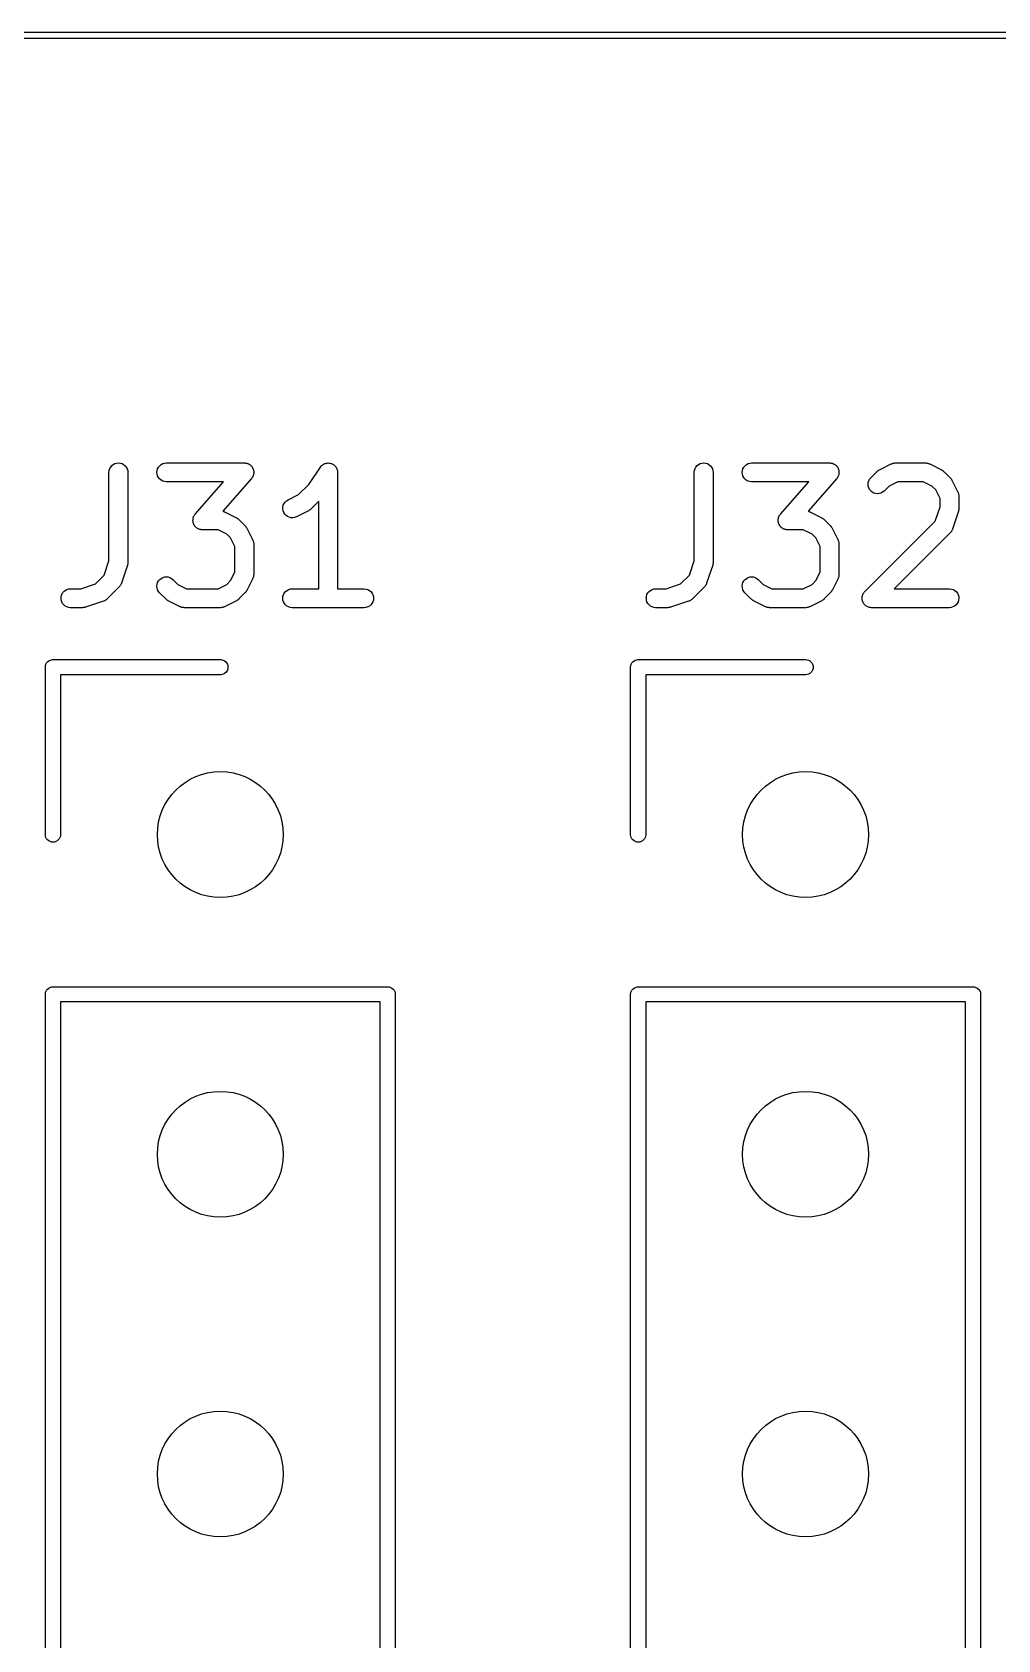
# Model space of a CAD drawing. Extents: x 47 to 146.1, y -90.2 to -39.3.
# Drawn here: x 116.19 to 123.86, y -52.12 to -39.34 of the extents above; entities that cross this region are included whole.
import ezdxf

# ---------------------------------------------------------------- set-up
doc = ezdxf.new("R2010")
doc.units = 0
doc.header["$MEASUREMENT"] = 0
doc.layers.add('BLACK', color=7, linetype='CONTINUOUS')

msp = doc.modelspace()

# ---------------------------------------------------------------- linework, layer by layer
at = {"layer": 'BLACK', "linetype": 'CONTINUOUS'}
for p, q in [((46.9912, -39.345), (146.049, -39.345)), ((146.025, -39.395), (47.015, -39.395)), ((116.818, -42.7888), (116.829, -42.7796)), ((116.829, -42.7796), (116.842, -42.7728)), ((116.842, -42.7728), (116.856, -42.7687)), ((116.856, -42.7687), (116.871, -42.7674)), ((116.871, -42.7674), (116.886, -42.7689)), ((116.886, -42.7689), (116.9, -42.7732)), ((116.9, -42.7732), (116.912, -42.7802)), ((116.912, -42.7802), (116.924, -42.7895)), ((117.199, -42.7892), (117.21, -42.7799)), ((117.21, -42.7799), (117.223, -42.773)), ((117.223, -42.773), (117.237, -42.7688)), ((117.237, -42.7688), (117.251, -42.7674)), ((117.251, -42.7674), (117.87, -42.7674)), ((117.87, -42.7674), (117.872, -42.7674)), ((117.872, -42.7674), (117.876, -42.7679)), ((117.876, -42.7679), (117.881, -42.7681)), ((117.881, -42.7681), (117.883, -42.7687)), ((117.883, -42.7687), (117.886, -42.769)), ((117.886, -42.769), (117.891, -42.7704)), ((117.891, -42.7704), (117.895, -42.7715)), ((117.895, -42.7715), (117.898, -42.7726)), ((117.898, -42.7726), (117.9, -42.7734)), ((117.9, -42.7734), (117.904, -42.7757)), ((117.904, -42.7757), (117.908, -42.7777)), ((117.908, -42.7777), (117.911, -42.7792)), ((117.911, -42.7792), (117.913, -42.7805)), ((117.913, -42.7805), (117.916, -42.7835)), ((117.916, -42.7835), (117.92, -42.7863)), ((117.92, -42.7863), (117.922, -42.7882)), ((117.922, -42.7882), (117.924, -42.7899)), ((118.485, -42.7887), (118.491, -42.784)), ((118.491, -42.784), (118.496, -42.7796)), ((118.496, -42.7796), (118.503, -42.776)), ((118.496, -42.7796), (118.496, -42.7796)), ((118.496, -42.7796), (118.496, -42.7796)), ((118.503, -42.776), (118.509, -42.7728)), ((118.509, -42.7728), (118.516, -42.7707)), ((118.509, -42.7728), (118.509, -42.7728)), ((118.509, -42.7728), (118.509, -42.7728)), ((118.516, -42.7707), (118.523, -42.7687)), ((118.523, -42.7687), (118.53, -42.768)), ((118.523, -42.7687), (118.523, -42.7687)), ((118.523, -42.7687), (118.523, -42.7687)), ((118.53, -42.768), (118.538, -42.7674)), ((118.538, -42.7674), (118.538, -42.7674)), ((118.538, -42.7674), (118.545, -42.7682)), ((118.538, -42.7674), (118.538, -42.7674)), ((118.545, -42.7682), (118.552, -42.7689)), ((118.552, -42.7689), (118.552, -42.7689)), ((118.552, -42.7689), (118.552, -42.7689)), ((118.552, -42.7689), (118.56, -42.7712)), ((118.56, -42.7712), (118.566, -42.7732)), ((118.566, -42.7732), (118.566, -42.7733)), ((118.566, -42.7733), (118.566, -42.7733)), ((118.566, -42.7733), (118.573, -42.7768)), ((118.573, -42.7768), (118.579, -42.7802)), ((118.579, -42.7802), (118.579, -42.7802)), ((118.579, -42.7802), (118.579, -42.7803)), ((118.579, -42.7803), (118.585, -42.7849)), ((118.585, -42.7849), (118.59, -42.7895)), ((121.468, -42.7888), (121.479, -42.7796)), ((121.479, -42.7796), (121.492, -42.7728)), ((121.492, -42.7728), (121.506, -42.7687)), ((121.506, -42.7687), (121.521, -42.7674)), ((121.521, -42.7674), (121.536, -42.7689)), ((121.536, -42.7689), (121.55, -42.7732)), ((121.55, -42.7732), (121.562, -42.7802)), ((121.562, -42.7802), (121.574, -42.7895)), ((121.849, -42.7892), (121.86, -42.7799)), ((121.86, -42.7799), (121.873, -42.773)), ((121.873, -42.773), (121.887, -42.7688)), ((121.887, -42.7688), (121.901, -42.7674)), ((121.901, -42.7674), (122.52, -42.7674)), ((122.52, -42.7674), (122.522, -42.7674)), ((122.522, -42.7674), (122.526, -42.7679)), ((122.526, -42.7679), (122.531, -42.7681)), ((122.531, -42.7681), (122.533, -42.7687)), ((122.533, -42.7687), (122.536, -42.769)), ((122.536, -42.769), (122.541, -42.7704)), ((122.541, -42.7704), (122.545, -42.7715)), ((122.545, -42.7715), (122.548, -42.7726)), ((122.548, -42.7726), (122.55, -42.7734)), ((122.55, -42.7734), (122.554, -42.7757)), ((122.554, -42.7757), (122.558, -42.7777)), ((122.558, -42.7777), (122.561, -42.7792)), ((122.561, -42.7792), (122.563, -42.7805)), ((122.563, -42.7805), (122.566, -42.7835)), ((122.566, -42.7835), (122.57, -42.7863)), ((122.57, -42.7863), (122.572, -42.7882)), ((122.572, -42.7882), (122.574, -42.7899)), ((122.916, -42.8229), (123.011, -42.7753)), ((123.011, -42.7753), (123.012, -42.7748)), ((123.012, -42.7748), (123.014, -42.7741)), ((123.014, -42.7741), (123.016, -42.773)), ((123.016, -42.773), (123.021, -42.7716)), ((123.021, -42.7716), (123.025, -42.7698)), ((123.025, -42.7698), (123.028, -42.7694)), ((123.028, -42.7694), (123.03, -42.7688)), ((123.03, -42.7688), (123.035, -42.7683)), ((123.035, -42.7683), (123.04, -42.7675)), ((123.04, -42.7675), (123.042, -42.7676)), ((123.042, -42.7676), (123.044, -42.7674)), ((123.044, -42.7674), (123.282, -42.7674)), ((123.282, -42.7674), (123.283, -42.7674)), ((123.283, -42.7674), (123.286, -42.7676)), ((123.286, -42.7676), (123.288, -42.7676)), ((123.288, -42.7676), (123.293, -42.7684)), ((123.293, -42.7684), (123.298, -42.769)), ((123.298, -42.769), (123.3, -42.7697)), ((123.3, -42.7697), (123.302, -42.7701)), ((123.302, -42.7701), (123.307, -42.7719)), ((123.307, -42.7719), (123.312, -42.7734)), ((123.312, -42.7734), (123.314, -42.7745)), ((123.314, -42.7745), (123.316, -42.7753)), ((123.316, -42.7753), (123.411, -42.8229)), ((116.795, -42.8413), (116.797, -42.8268)), ((116.795, -42.8424), (116.795, -42.8413)), ((116.795, -43.5445), (116.795, -42.8424)), ((116.797, -42.8268), (116.802, -42.8128)), ((116.802, -42.8128), (116.809, -42.8)), ((116.809, -42.8), (116.818, -42.7888)), ((116.924, -42.7895), (116.933, -42.8009)), ((116.933, -42.8009), (116.94, -42.8138)), ((116.94, -42.8138), (116.944, -42.8278)), ((116.944, -42.8278), (116.945, -42.8424)), ((116.945, -42.8424), (116.945, -43.5567)), ((117.176, -42.8419), (117.178, -42.8273)), ((117.178, -42.8564), (117.176, -42.8419)), ((117.178, -42.8273), (117.182, -42.8133)), ((117.182, -42.8705), (117.178, -42.8564)), ((117.182, -42.8133), (117.189, -42.8004)), ((117.189, -42.8834), (117.182, -42.8705)), ((117.189, -42.8004), (117.199, -42.7892)), ((117.198, -42.8949), (117.189, -42.8834)), ((117.209, -42.9043), (117.198, -42.8949)), ((117.222, -42.9113), (117.209, -42.9043)), ((117.236, -42.9157), (117.222, -42.9113)), ((117.25, -42.9174), (117.236, -42.9157)), ((117.927, -42.8918), (117.7, -43.1511)), ((117.924, -42.7899), (117.927, -42.7936)), ((117.927, -42.7936), (117.93, -42.797)), ((117.93, -42.8879), (117.927, -42.8918)), ((117.93, -42.797), (117.932, -42.7993)), ((117.933, -42.8843), (117.93, -42.8879)), ((117.932, -42.7993), (117.933, -42.8013)), ((117.933, -42.8013), (117.935, -42.8055)), ((117.934, -42.882), (117.933, -42.8843)), ((117.935, -42.8799), (117.934, -42.882)), ((117.935, -42.8055), (117.938, -42.8095)), ((117.937, -42.8756), (117.935, -42.8799)), ((117.94, -42.8714), (117.937, -42.8756)), ((117.938, -42.8095), (117.939, -42.812)), ((117.939, -42.812), (117.94, -42.8143)), ((117.94, -42.8143), (117.941, -42.8188)), ((117.941, -42.8665), (117.94, -42.8689)), ((117.94, -42.8689), (117.94, -42.8714)), ((117.941, -42.8188), (117.943, -42.8232)), ((117.943, -42.862), (117.941, -42.8665)), ((117.943, -42.8232), (117.943, -42.8258)), ((117.943, -42.8258), (117.944, -42.8283)), ((117.944, -42.8575), (117.943, -42.862)), ((117.944, -42.8283), (117.945, -42.833)), ((117.945, -42.8523), (117.944, -42.8548)), ((117.944, -42.8548), (117.944, -42.8575)), ((117.945, -42.833), (117.945, -42.8377)), ((117.945, -42.8377), (117.945, -42.8403)), ((117.945, -42.8403), (117.945, -42.8429)), ((117.945, -42.8429), (117.945, -42.8476)), ((117.945, -42.8476), (117.945, -42.8523)), ((118.384, -42.9375), (118.475, -42.8008)), ((118.475, -42.7999), (118.48, -42.7941)), ((118.475, -42.8), (118.475, -42.7999)), ((118.475, -42.8008), (118.475, -42.8)), ((118.475, -42.8), (118.475, -42.8)), ((118.475, -42.8), (118.475, -42.8)), ((118.48, -42.7941), (118.485, -42.7888)), ((118.485, -42.7888), (118.485, -42.7887)), ((118.485, -42.7888), (118.485, -42.7888)), ((118.59, -42.7895), (118.59, -42.7896)), ((118.59, -42.7896), (118.59, -42.7896)), ((118.59, -42.7896), (118.595, -42.7956)), ((118.595, -42.7956), (118.6, -42.8009)), ((118.6, -42.8009), (118.6, -42.8009)), ((118.6, -42.8009), (118.6, -42.801)), ((118.6, -42.801), (118.603, -42.8079)), ((118.603, -42.8079), (118.606, -42.8138)), ((118.606, -42.8138), (118.606, -42.8139)), ((118.606, -42.8139), (118.607, -42.8139)), ((118.607, -42.8139), (118.609, -42.821)), ((118.609, -42.821), (118.611, -42.8278)), ((118.611, -42.8278), (118.611, -42.8279)), ((118.611, -42.8279), (118.611, -42.8279)), ((118.611, -42.8279), (118.611, -42.8352)), ((118.611, -42.8352), (118.612, -42.8424)), ((118.612, -42.8424), (118.612, -43.7674)), ((121.445, -42.8413), (121.447, -42.8268)), ((121.445, -42.8424), (121.445, -42.8413)), ((121.445, -43.5445), (121.445, -42.8424)), ((121.447, -42.8268), (121.452, -42.8128)), ((121.452, -42.8128), (121.459, -42.8)), ((121.459, -42.8), (121.468, -42.7888)), ((121.574, -42.7895), (121.583, -42.8009)), ((121.583, -42.8009), (121.59, -42.8138)), ((121.59, -42.8138), (121.594, -42.8278)), ((121.594, -42.8278), (121.595, -42.8424)), ((121.595, -42.8424), (121.595, -43.5567)), ((121.826, -42.8419), (121.828, -42.8273)), ((121.828, -42.8564), (121.826, -42.8419)), ((121.828, -42.8273), (121.832, -42.8133)), ((121.832, -42.8705), (121.828, -42.8564)), ((121.832, -42.8133), (121.839, -42.8004)), ((121.839, -42.8834), (121.832, -42.8705)), ((121.839, -42.8004), (121.849, -42.7892)), ((121.848, -42.8949), (121.839, -42.8834)), ((121.859, -42.9043), (121.848, -42.8949)), ((121.872, -42.9113), (121.859, -42.9043)), ((121.886, -42.9157), (121.872, -42.9113)), ((121.9, -42.9174), (121.886, -42.9157)), ((122.577, -42.8918), (122.35, -43.1511)), ((122.574, -42.7899), (122.577, -42.7936)), ((122.577, -42.7936), (122.58, -42.797)), ((122.58, -42.8879), (122.577, -42.8918)), ((122.58, -42.797), (122.582, -42.7993)), ((122.583, -42.8843), (122.58, -42.8879)), ((122.582, -42.7993), (122.583, -42.8013)), ((122.583, -42.8013), (122.585, -42.8055)), ((122.584, -42.882), (122.583, -42.8843)), ((122.585, -42.8799), (122.584, -42.882)), ((122.585, -42.8055), (122.588, -42.8095)), ((122.587, -42.8756), (122.585, -42.8799)), ((122.59, -42.8714), (122.587, -42.8756)), ((122.588, -42.8095), (122.589, -42.812)), ((122.589, -42.812), (122.59, -42.8143)), ((122.59, -42.8143), (122.591, -42.8188)), ((122.591, -42.8665), (122.59, -42.8689)), ((122.59, -42.8689), (122.59, -42.8714)), ((122.591, -42.8188), (122.593, -42.8232)), ((122.593, -42.862), (122.591, -42.8665)), ((122.593, -42.8232), (122.593, -42.8258)), ((122.593, -42.8258), (122.594, -42.8283)), ((122.594, -42.8575), (122.593, -42.862)), ((122.594, -42.8283), (122.595, -42.833)), ((122.595, -42.8523), (122.594, -42.8548)), ((122.594, -42.8548), (122.594, -42.8575)), ((122.595, -42.833), (122.595, -42.8377)), ((122.595, -42.8377), (122.595, -42.8403)), ((122.595, -42.8403), (122.595, -42.8429)), ((122.595, -42.8429), (122.595, -42.8476)), ((122.595, -42.8476), (122.595, -42.8523)), ((122.828, -42.9228), (122.832, -42.9088)), ((122.832, -42.9088), (122.839, -42.8959)), ((122.839, -42.8959), (122.848, -42.8846)), ((122.848, -42.8846), (122.896, -42.837)), ((122.896, -42.837), (122.897, -42.8362)), ((122.897, -42.8362), (122.9, -42.8336)), ((122.9, -42.8336), (122.903, -42.8307)), ((122.903, -42.8307), (122.906, -42.829)), ((122.906, -42.829), (122.908, -42.8271)), ((122.908, -42.8271), (122.912, -42.8252)), ((122.912, -42.8252), (122.916, -42.8229)), ((123.411, -42.8229), (123.412, -42.8234)), ((123.412, -42.8234), (123.416, -42.8257)), ((123.416, -42.8257), (123.419, -42.8277)), ((123.419, -42.8277), (123.422, -42.8297)), ((123.422, -42.8297), (123.424, -42.8314)), ((123.424, -42.8314), (123.427, -42.8343)), ((123.427, -42.8343), (123.431, -42.837)), ((123.431, -42.837), (123.478, -42.8846)), ((123.478, -42.8846), (123.479, -42.8853)), ((123.479, -42.8853), (123.482, -42.8886)), ((123.482, -42.8886), (123.485, -42.8917)), ((123.485, -42.8917), (123.486, -42.8943)), ((123.486, -42.8943), (123.488, -42.8968)), ((123.488, -42.8968), (123.49, -42.9005)), ((123.49, -42.9005), (123.492, -42.9041)), ((123.492, -42.9041), (123.54, -42.9993)), ((117.251, -42.9174), (117.25, -42.9174)), ((117.705, -42.9174), (117.251, -42.9174)), ((117.481, -43.1739), (117.705, -42.9174)), ((118.218, -43.061), (118.302, -43.0188)), ((118.302, -43.0188), (118.384, -42.9375)), ((121.901, -42.9174), (121.9, -42.9174)), ((122.355, -42.9174), (121.901, -42.9174)), ((122.131, -43.1739), (122.355, -42.9174)), ((122.826, -42.9374), (122.828, -42.9228)), ((122.828, -42.9519), (122.826, -42.9374)), ((122.832, -42.966), (122.828, -42.9519)), ((122.839, -42.9789), (122.832, -42.966)), ((122.848, -42.9903), (122.839, -42.9789)), ((122.859, -42.9997), (122.848, -42.9903)), ((122.872, -43.0067), (122.859, -42.9997)), ((122.886, -43.011), (122.872, -43.0067)), ((122.901, -43.0126), (122.886, -43.011)), ((122.915, -43.0113), (122.901, -43.0126)), ((122.929, -43.0073), (122.915, -43.0113)), ((122.942, -43.0005), (122.929, -43.0073)), ((122.954, -42.9914), (122.942, -43.0005)), ((122.993, -42.9516), (122.954, -42.9907)), ((122.954, -42.9907), (122.954, -42.9914)), ((123.062, -42.9174), (122.993, -42.9516)), ((123.265, -42.9174), (123.062, -42.9174)), ((123.333, -42.9516), (123.265, -42.9174)), ((123.364, -42.982), (123.333, -42.9516)), ((123.398, -43.0506), (123.364, -42.982)), ((123.54, -42.9993), (123.54, -43.0003)), ((123.54, -43.0003), (123.541, -43.0023)), ((123.541, -43.0023), (123.542, -43.0043)), ((123.542, -43.0043), (123.544, -43.0092)), ((123.544, -43.0092), (123.545, -43.014)), ((123.545, -43.014), (123.546, -43.0162)), ((123.546, -43.0162), (123.546, -43.0183)), ((123.546, -43.0183), (123.547, -43.0234)), ((123.547, -43.0234), (123.548, -43.0285)), ((123.548, -43.0285), (123.548, -43.0307)), ((123.548, -43.0307), (123.548, -43.0329)), ((123.548, -43.0329), (123.548, -43.1281)), ((117.7, -43.1511), (117.705, -43.1529)), ((117.705, -43.1529), (117.71, -43.1544)), ((117.71, -43.1544), (117.711, -43.1555)), ((117.711, -43.1555), (117.714, -43.1563)), ((117.714, -43.1563), (117.809, -43.2039)), ((118.177, -43.1184), (118.18, -43.1041)), ((118.177, -43.133), (118.177, -43.1184)), ((118.179, -43.1475), (118.177, -43.133)), ((118.184, -43.1612), (118.179, -43.1475)), ((118.18, -43.1041), (118.186, -43.0908)), ((118.192, -43.1736), (118.184, -43.1612)), ((118.186, -43.0908), (118.195, -43.0789)), ((118.195, -43.0789), (118.205, -43.0688)), ((118.205, -43.0688), (118.218, -43.061)), ((118.38, -43.1476), (118.285, -43.1952)), ((118.384, -43.1453), (118.38, -43.1476)), ((118.388, -43.1434), (118.384, -43.1453)), ((118.39, -43.1414), (118.388, -43.1434)), ((118.393, -43.1398), (118.39, -43.1414)), ((118.396, -43.1369), (118.393, -43.1398)), ((118.399, -43.1342), (118.396, -43.1369)), ((118.4, -43.1335), (118.399, -43.1342)), ((118.462, -43.0711), (118.4, -43.1335)), ((118.462, -43.7674), (118.462, -43.0711)), ((122.35, -43.1511), (122.355, -43.1529)), ((122.355, -43.1529), (122.36, -43.1544)), ((122.36, -43.1544), (122.361, -43.1555)), ((122.361, -43.1555), (122.364, -43.1563)), ((122.364, -43.1563), (122.459, -43.2039)), ((123.36, -43.2304), (123.398, -43.1159)), ((123.398, -43.1159), (123.398, -43.0506)), ((123.544, -43.1518), (123.496, -43.2947)), ((123.545, -43.1477), (123.544, -43.1518)), ((123.546, -43.1437), (123.545, -43.1477)), ((123.547, -43.1406), (123.546, -43.1437)), ((123.548, -43.1291), (123.547, -43.1333)), ((123.547, -43.1333), (123.547, -43.1375)), ((123.547, -43.1375), (123.547, -43.1406)), ((123.548, -43.1281), (123.548, -43.1291)), ((117.462, -43.2228), (117.463, -43.2181)), ((117.462, -43.2254), (117.462, -43.2228)), ((117.462, -43.2281), (117.462, -43.2254)), ((117.463, -43.2327), (117.462, -43.2281)), ((117.463, -43.2109), (117.464, -43.2083)), ((117.463, -43.2134), (117.463, -43.2109)), ((117.463, -43.2181), (117.463, -43.2134)), ((117.463, -43.2374), (117.463, -43.2327)), ((117.464, -43.2399), (117.463, -43.2374)), ((117.464, -43.2083), (117.465, -43.2038)), ((117.465, -43.2425), (117.464, -43.2399)), ((117.465, -43.2038), (117.466, -43.1992)), ((117.466, -43.2469), (117.465, -43.2425)), ((117.466, -43.1992), (117.467, -43.1968)), ((117.468, -43.2514), (117.466, -43.2469)), ((117.467, -43.1968), (117.468, -43.1943)), ((117.468, -43.1943), (117.47, -43.1901)), ((117.469, -43.2538), (117.468, -43.2514)), ((117.47, -43.2562), (117.469, -43.2538)), ((117.47, -43.1901), (117.472, -43.1858)), ((117.472, -43.2602), (117.47, -43.2562)), ((117.472, -43.1858), (117.474, -43.1837)), ((117.474, -43.2644), (117.472, -43.2602)), ((117.474, -43.1837), (117.475, -43.1814)), ((117.476, -43.2664), (117.474, -43.2644)), ((117.475, -43.1814), (117.478, -43.1778)), ((117.477, -43.2687), (117.476, -43.2664)), ((117.481, -43.2721), (117.477, -43.2687)), ((117.478, -43.1778), (117.481, -43.1739)), ((117.484, -43.2758), (117.481, -43.2721)), ((117.486, -43.2775), (117.484, -43.2758)), ((117.487, -43.2794), (117.486, -43.2775)), ((117.491, -43.2822), (117.487, -43.2794)), ((117.495, -43.2852), (117.491, -43.2822)), ((117.497, -43.2865), (117.495, -43.2852)), ((117.499, -43.288), (117.497, -43.2865)), ((117.503, -43.29), (117.499, -43.288)), ((117.508, -43.2923), (117.503, -43.29)), ((117.51, -43.2931), (117.508, -43.2923)), ((117.512, -43.2942), (117.51, -43.2931)), ((117.517, -43.2953), (117.512, -43.2942)), ((117.522, -43.2967), (117.517, -43.2953)), ((117.524, -43.297), (117.522, -43.2967)), ((117.527, -43.2976), (117.524, -43.297)), ((117.531, -43.2978), (117.527, -43.2976)), ((117.536, -43.2983), (117.531, -43.2978)), ((117.537, -43.2983), (117.536, -43.2983)), ((117.662, -43.2983), (117.537, -43.2983)), ((117.731, -43.3326), (117.662, -43.2983)), ((117.809, -43.2039), (117.81, -43.2043)), ((117.81, -43.2043), (117.813, -43.2066)), ((117.813, -43.2066), (117.817, -43.2086)), ((117.817, -43.2086), (117.819, -43.2106)), ((117.819, -43.2106), (117.822, -43.2123)), ((117.822, -43.2123), (117.825, -43.2152)), ((117.825, -43.2152), (117.828, -43.2179)), ((117.828, -43.2179), (117.876, -43.2655)), ((117.876, -43.2655), (117.877, -43.2663)), ((117.877, -43.2663), (117.879, -43.2696)), ((117.879, -43.2696), (117.882, -43.2726)), ((117.882, -43.2726), (117.884, -43.2753)), ((117.884, -43.2753), (117.886, -43.2777)), ((117.886, -43.2777), (117.888, -43.2815)), ((117.888, -43.2815), (117.89, -43.285)), ((117.89, -43.285), (117.938, -43.3803)), ((118.202, -43.1843), (118.192, -43.1736)), ((118.214, -43.1929), (118.202, -43.1843)), ((118.227, -43.199), (118.214, -43.1929)), ((118.241, -43.2024), (118.227, -43.199)), ((118.256, -43.203), (118.241, -43.2024)), ((118.27, -43.2007), (118.256, -43.203)), ((118.284, -43.1956), (118.27, -43.2007)), ((118.285, -43.1952), (118.284, -43.1956)), ((122.112, -43.2228), (122.113, -43.2181)), ((122.112, -43.2254), (122.112, -43.2228)), ((122.112, -43.2281), (122.112, -43.2254)), ((122.113, -43.2327), (122.112, -43.2281)), ((122.113, -43.2109), (122.114, -43.2083)), ((122.113, -43.2134), (122.113, -43.2109)), ((122.113, -43.2181), (122.113, -43.2134)), ((122.113, -43.2374), (122.113, -43.2327)), ((122.114, -43.2399), (122.113, -43.2374)), ((122.114, -43.2083), (122.115, -43.2038)), ((122.115, -43.2425), (122.114, -43.2399)), ((122.115, -43.2038), (122.116, -43.1992)), ((122.116, -43.2469), (122.115, -43.2425)), ((122.116, -43.1992), (122.117, -43.1968)), ((122.118, -43.2514), (122.116, -43.2469)), ((122.117, -43.1968), (122.118, -43.1943)), ((122.118, -43.1943), (122.12, -43.1901)), ((122.119, -43.2538), (122.118, -43.2514)), ((122.12, -43.2562), (122.119, -43.2538)), ((122.12, -43.1901), (122.122, -43.1858)), ((122.122, -43.2602), (122.12, -43.2562)), ((122.122, -43.1858), (122.124, -43.1837)), ((122.124, -43.2644), (122.122, -43.2602)), ((122.124, -43.1837), (122.125, -43.1814)), ((122.126, -43.2664), (122.124, -43.2644)), ((122.125, -43.1814), (122.128, -43.1778)), ((122.127, -43.2687), (122.126, -43.2664)), ((122.131, -43.2721), (122.127, -43.2687)), ((122.128, -43.1778), (122.131, -43.1739)), ((122.134, -43.2758), (122.131, -43.2721)), ((122.136, -43.2775), (122.134, -43.2758)), ((122.137, -43.2794), (122.136, -43.2775)), ((122.141, -43.2822), (122.137, -43.2794)), ((122.145, -43.2852), (122.141, -43.2822)), ((122.147, -43.2865), (122.145, -43.2852)), ((122.149, -43.288), (122.147, -43.2865)), ((122.153, -43.29), (122.149, -43.288)), ((122.158, -43.2923), (122.153, -43.29)), ((122.16, -43.2931), (122.158, -43.2923)), ((122.162, -43.2942), (122.16, -43.2931)), ((122.167, -43.2953), (122.162, -43.2942)), ((122.172, -43.2967), (122.167, -43.2953)), ((122.174, -43.297), (122.172, -43.2967)), ((122.177, -43.2976), (122.174, -43.297)), ((122.181, -43.2978), (122.177, -43.2976)), ((122.186, -43.2983), (122.181, -43.2978)), ((122.187, -43.2983), (122.186, -43.2983)), ((122.312, -43.2983), (122.187, -43.2983)), ((122.381, -43.3326), (122.312, -43.2983)), ((122.459, -43.2039), (122.46, -43.2043)), ((122.46, -43.2043), (122.463, -43.2066)), ((122.463, -43.2066), (122.467, -43.2086)), ((122.467, -43.2086), (122.469, -43.2106)), ((122.469, -43.2106), (122.472, -43.2123)), ((122.472, -43.2123), (122.475, -43.2152)), ((122.475, -43.2152), (122.478, -43.2179)), ((122.478, -43.2179), (122.526, -43.2655)), ((122.526, -43.2655), (122.527, -43.2663)), ((122.527, -43.2663), (122.529, -43.2696)), ((122.529, -43.2696), (122.532, -43.2726)), ((122.532, -43.2726), (122.534, -43.2753)), ((122.534, -43.2753), (122.536, -43.2777)), ((122.536, -43.2777), (122.538, -43.2815)), ((122.538, -43.2815), (122.54, -43.285)), ((122.54, -43.285), (122.588, -43.3803)), ((122.801, -43.7893), (123.36, -43.2304)), ((123.495, -43.2977), (123.494, -43.2998)), ((123.496, -43.2957), (123.495, -43.2977)), ((123.496, -43.2947), (123.496, -43.2957)), ((117.761, -43.363), (117.731, -43.3326)), ((117.795, -43.4315), (117.761, -43.363)), ((117.938, -43.3803), (117.938, -43.3812)), ((117.938, -43.3812), (117.939, -43.3833)), ((117.939, -43.3833), (117.94, -43.3852)), ((117.94, -43.3852), (117.941, -43.3901)), ((117.941, -43.3901), (117.943, -43.3949)), ((117.943, -43.3949), (117.943, -43.3971)), ((117.943, -43.3971), (117.944, -43.3992)), ((117.944, -43.3992), (117.945, -43.4043)), ((117.945, -43.4043), (117.945, -43.4094)), ((117.945, -43.4094), (117.945, -43.4116)), ((117.945, -43.4116), (117.945, -43.4138)), ((117.945, -43.4138), (117.945, -43.6519)), ((122.411, -43.363), (122.381, -43.3326)), ((122.445, -43.4315), (122.411, -43.363)), ((122.588, -43.3803), (122.588, -43.3812)), ((122.588, -43.3812), (122.589, -43.3833)), ((122.589, -43.3833), (122.59, -43.3852)), ((122.59, -43.3852), (122.591, -43.3901)), ((122.591, -43.3901), (122.593, -43.3949)), ((122.593, -43.3949), (122.593, -43.3971)), ((122.593, -43.3971), (122.594, -43.3992)), ((122.594, -43.3992), (122.595, -43.4043)), ((122.595, -43.4043), (122.595, -43.4094)), ((122.595, -43.4094), (122.595, -43.4116)), ((122.595, -43.4116), (122.595, -43.4138)), ((122.595, -43.4138), (122.595, -43.6519)), ((123.478, -43.324), (123.035, -43.7674)), ((123.48, -43.3223), (123.478, -43.324)), ((123.481, -43.3208), (123.48, -43.3223)), ((123.484, -43.3166), (123.481, -43.3208)), ((123.488, -43.3127), (123.484, -43.3166)), ((123.489, -43.3107), (123.488, -43.3127)), ((123.49, -43.3089), (123.489, -43.3107)), ((123.492, -43.3043), (123.49, -43.3089)), ((123.494, -43.2998), (123.492, -43.3043)), ((116.757, -43.659), (116.795, -43.5445)), ((117.795, -43.6342), (117.795, -43.4315)), ((121.407, -43.659), (121.445, -43.5445)), ((122.445, -43.6342), (122.445, -43.4315)), ((116.687, -43.7292), (116.757, -43.659)), ((116.942, -43.5804), (116.894, -43.7232)), ((116.943, -43.5763), (116.942, -43.5804)), ((116.944, -43.5723), (116.943, -43.5763)), ((116.945, -43.5661), (116.944, -43.5692)), ((116.944, -43.5692), (116.944, -43.5723)), ((116.945, -43.5567), (116.945, -43.5577)), ((116.945, -43.5577), (116.945, -43.5619)), ((116.945, -43.5619), (116.945, -43.5661)), ((117.21, -43.6845), (117.223, -43.6777)), ((117.223, -43.6777), (117.237, -43.6735)), ((117.237, -43.6735), (117.252, -43.6721)), ((117.252, -43.6721), (117.266, -43.6736)), ((117.266, -43.6736), (117.28, -43.6779)), ((117.28, -43.6779), (117.293, -43.6848)), ((117.761, -43.7027), (117.795, -43.6342)), ((117.939, -43.6814), (117.938, -43.6834)), ((117.941, -43.6766), (117.939, -43.6814)), ((117.943, -43.6718), (117.941, -43.6766)), ((117.944, -43.6675), (117.943, -43.6696)), ((117.943, -43.6696), (117.943, -43.6718)), ((117.945, -43.6574), (117.944, -43.6624)), ((117.944, -43.6624), (117.944, -43.6675)), ((117.945, -43.6519), (117.945, -43.653)), ((117.945, -43.653), (117.945, -43.6551)), ((117.945, -43.6551), (117.945, -43.6574)), ((121.337, -43.7292), (121.407, -43.659)), ((121.592, -43.5804), (121.544, -43.7232)), ((121.593, -43.5763), (121.592, -43.5804)), ((121.594, -43.5723), (121.593, -43.5763)), ((121.595, -43.5661), (121.594, -43.5692)), ((121.594, -43.5692), (121.594, -43.5723)), ((121.595, -43.5567), (121.595, -43.5577)), ((121.595, -43.5577), (121.595, -43.5619)), ((121.595, -43.5619), (121.595, -43.5661)), ((121.86, -43.6845), (121.873, -43.6777)), ((121.873, -43.6777), (121.887, -43.6735)), ((121.887, -43.6735), (121.902, -43.6721)), ((121.902, -43.6721), (121.916, -43.6736)), ((121.916, -43.6736), (121.93, -43.6779)), ((121.93, -43.6779), (121.943, -43.6848)), ((122.411, -43.7027), (122.445, -43.6342)), ((122.589, -43.6814), (122.588, -43.6834)), ((122.591, -43.6766), (122.589, -43.6814)), ((122.593, -43.6718), (122.591, -43.6766)), ((122.594, -43.6675), (122.593, -43.6696)), ((122.593, -43.6696), (122.593, -43.6718)), ((122.595, -43.6574), (122.594, -43.6624)), ((122.594, -43.6624), (122.594, -43.6675)), ((122.595, -43.6519), (122.595, -43.653)), ((122.595, -43.653), (122.595, -43.6551)), ((122.595, -43.6551), (122.595, -43.6574)), ((116.42, -43.8133), (116.427, -43.8004)), ((116.427, -43.8004), (116.437, -43.7892)), ((116.437, -43.7892), (116.448, -43.7799)), ((116.448, -43.7799), (116.461, -43.773)), ((116.461, -43.773), (116.475, -43.7688)), ((116.475, -43.7688), (116.49, -43.7674)), ((116.49, -43.7674), (116.573, -43.7674)), ((116.573, -43.7674), (116.687, -43.7292)), ((116.876, -43.7526), (116.781, -43.8478)), ((116.877, -43.7509), (116.876, -43.7526)), ((116.879, -43.7494), (116.877, -43.7509)), ((116.882, -43.7452), (116.879, -43.7494)), ((116.885, -43.7412), (116.882, -43.7452)), ((116.886, -43.7393), (116.885, -43.7412)), ((116.888, -43.7375), (116.886, -43.7393)), ((116.89, -43.7329), (116.888, -43.7375)), ((116.892, -43.7283), (116.89, -43.7329)), ((116.893, -43.7262), (116.892, -43.7283)), ((116.894, -43.7242), (116.893, -43.7262)), ((116.894, -43.7232), (116.894, -43.7242)), ((117.176, -43.7464), (117.178, -43.7318)), ((117.178, -43.7609), (117.176, -43.7464)), ((117.178, -43.7318), (117.182, -43.7178)), ((117.182, -43.775), (117.178, -43.7609)), ((117.182, -43.7178), (117.189, -43.705)), ((117.189, -43.788), (117.182, -43.775)), ((117.189, -43.705), (117.199, -43.6937)), ((117.198, -43.7994), (117.189, -43.788)), ((117.198, -43.8002), (117.198, -43.7994)), ((117.246, -43.8478), (117.198, -43.8002)), ((117.199, -43.6937), (117.21, -43.6845)), ((117.293, -43.6848), (117.304, -43.6941)), ((117.304, -43.6941), (117.343, -43.7331)), ((117.343, -43.7331), (117.412, -43.7674)), ((117.412, -43.7674), (117.662, -43.7674)), ((117.662, -43.7674), (117.731, -43.7331)), ((117.731, -43.7331), (117.761, -43.7027)), ((117.876, -43.8002), (117.828, -43.8478)), ((117.879, -43.7969), (117.876, -43.8002)), ((117.881, -43.7939), (117.879, -43.7969)), ((117.883, -43.7913), (117.881, -43.7939)), ((117.885, -43.7889), (117.883, -43.7913)), ((117.887, -43.7852), (117.885, -43.7889)), ((117.889, -43.7816), (117.887, -43.7852)), ((117.89, -43.7807), (117.889, -43.7816)), ((117.938, -43.6854), (117.89, -43.7807)), ((117.938, -43.6834), (117.938, -43.6854)), ((118.182, -43.8133), (118.189, -43.8004)), ((118.189, -43.8004), (118.199, -43.7892)), ((118.199, -43.7892), (118.21, -43.7799)), ((118.21, -43.7799), (118.223, -43.773)), ((118.223, -43.773), (118.237, -43.7688)), ((118.237, -43.7688), (118.251, -43.7674)), ((118.251, -43.7674), (118.462, -43.7674)), ((118.612, -43.7674), (118.823, -43.7674)), ((118.823, -43.7674), (118.824, -43.7674)), ((118.824, -43.7674), (118.838, -43.769)), ((118.838, -43.769), (118.852, -43.7734)), ((118.852, -43.7734), (118.865, -43.7805)), ((118.865, -43.7805), (118.876, -43.7899)), ((118.876, -43.7899), (118.886, -43.8013)), ((118.886, -43.8013), (118.892, -43.8143)), ((121.07, -43.8133), (121.077, -43.8004)), ((121.077, -43.8004), (121.087, -43.7892)), ((121.087, -43.7892), (121.098, -43.7799)), ((121.098, -43.7799), (121.111, -43.773)), ((121.111, -43.773), (121.125, -43.7688)), ((121.125, -43.7688), (121.14, -43.7674)), ((121.14, -43.7674), (121.223, -43.7674)), ((121.223, -43.7674), (121.337, -43.7292)), ((121.526, -43.7526), (121.431, -43.8478)), ((121.527, -43.7509), (121.526, -43.7526)), ((121.529, -43.7494), (121.527, -43.7509)), ((121.532, -43.7452), (121.529, -43.7494)), ((121.535, -43.7412), (121.532, -43.7452)), ((121.536, -43.7393), (121.535, -43.7412)), ((121.538, -43.7375), (121.536, -43.7393)), ((121.54, -43.7329), (121.538, -43.7375)), ((121.542, -43.7283), (121.54, -43.7329)), ((121.543, -43.7262), (121.542, -43.7283)), ((121.544, -43.7242), (121.543, -43.7262)), ((121.544, -43.7232), (121.544, -43.7242)), ((121.826, -43.7464), (121.828, -43.7318)), ((121.828, -43.7609), (121.826, -43.7464)), ((121.828, -43.7318), (121.832, -43.7178)), ((121.832, -43.775), (121.828, -43.7609)), ((121.832, -43.7178), (121.839, -43.705)), ((121.839, -43.788), (121.832, -43.775)), ((121.839, -43.705), (121.849, -43.6937)), ((121.848, -43.7994), (121.839, -43.788)), ((121.848, -43.8002), (121.848, -43.7994)), ((121.896, -43.8478), (121.848, -43.8002)), ((121.849, -43.6937), (121.86, -43.6845)), ((121.943, -43.6848), (121.954, -43.6941)), ((121.954, -43.6941), (121.993, -43.7331)), ((121.993, -43.7331), (122.062, -43.7674)), ((122.062, -43.7674), (122.312, -43.7674)), ((122.312, -43.7674), (122.381, -43.7331)), ((122.381, -43.7331), (122.411, -43.7027)), ((122.526, -43.8002), (122.478, -43.8478)), ((122.529, -43.7969), (122.526, -43.8002)), ((122.531, -43.7939), (122.529, -43.7969)), ((122.533, -43.7913), (122.531, -43.7939)), ((122.535, -43.7889), (122.533, -43.7913)), ((122.537, -43.7852), (122.535, -43.7889)), ((122.539, -43.7816), (122.537, -43.7852)), ((122.54, -43.7807), (122.539, -43.7816)), ((122.588, -43.6854), (122.54, -43.7807)), ((122.588, -43.6834), (122.588, -43.6854)), ((122.785, -43.8133), (122.788, -43.807)), ((122.788, -43.807), (122.791, -43.8007)), ((122.791, -43.8007), (122.792, -43.8006)), ((122.792, -43.8004), (122.796, -43.7949)), ((122.792, -43.8006), (122.792, -43.8004)), ((122.796, -43.7949), (122.801, -43.7893)), ((123.035, -43.7674), (123.473, -43.7674)), ((123.473, -43.7674), (123.474, -43.7674)), ((123.474, -43.7674), (123.488, -43.769)), ((123.488, -43.769), (123.502, -43.7734)), ((123.502, -43.7734), (123.515, -43.7805)), ((123.515, -43.7805), (123.526, -43.7899)), ((123.526, -43.7899), (123.536, -43.8013)), ((123.536, -43.8013), (123.542, -43.8143)), ((116.415, -43.8419), (116.416, -43.8273)), ((116.416, -43.8564), (116.415, -43.8419)), ((116.416, -43.8273), (116.42, -43.8133)), ((116.42, -43.8705), (116.416, -43.8564)), ((116.427, -43.8834), (116.42, -43.8705)), ((116.436, -43.8949), (116.427, -43.8834)), ((116.447, -43.9043), (116.436, -43.8949)), ((116.46, -43.9113), (116.447, -43.9043)), ((116.474, -43.9157), (116.46, -43.9113)), ((116.488, -43.9174), (116.474, -43.9157)), ((116.49, -43.9174), (116.488, -43.9174)), ((116.585, -43.9174), (116.49, -43.9174)), ((116.589, -43.917), (116.585, -43.9174)), ((116.593, -43.9169), (116.589, -43.917)), ((116.596, -43.9163), (116.593, -43.9169)), ((116.599, -43.916), (116.596, -43.9163)), ((116.603, -43.9147), (116.599, -43.916)), ((116.607, -43.9139), (116.603, -43.9147)), ((116.608, -43.9135), (116.607, -43.9139)), ((116.751, -43.8659), (116.608, -43.9135)), ((116.753, -43.865), (116.751, -43.8659)), ((116.755, -43.8644), (116.753, -43.865)), ((116.76, -43.862), (116.755, -43.8644)), ((116.765, -43.86), (116.76, -43.862)), ((116.767, -43.8587), (116.765, -43.86)), ((116.768, -43.8577), (116.767, -43.8587)), ((116.772, -43.8545), (116.768, -43.8577)), ((116.777, -43.8515), (116.772, -43.8545)), ((116.778, -43.8499), (116.777, -43.8515)), ((116.78, -43.8485), (116.778, -43.8499)), ((116.781, -43.8478), (116.78, -43.8485)), ((117.249, -43.8505), (117.246, -43.8478)), ((117.252, -43.8534), (117.249, -43.8505)), ((117.255, -43.8551), (117.252, -43.8534)), ((117.257, -43.8571), (117.255, -43.8551)), ((117.261, -43.8591), (117.257, -43.8571)), ((117.265, -43.8614), (117.261, -43.8591)), ((117.266, -43.8618), (117.265, -43.8614)), ((117.361, -43.9095), (117.266, -43.8618)), ((117.363, -43.9103), (117.361, -43.9095)), ((117.365, -43.9113), (117.363, -43.9103)), ((117.37, -43.9129), (117.365, -43.9113)), ((117.374, -43.9147), (117.37, -43.9129)), ((117.377, -43.9151), (117.374, -43.9147)), ((117.379, -43.9157), (117.377, -43.9151)), ((117.384, -43.9163), (117.379, -43.9157)), ((117.389, -43.9172), (117.384, -43.9163)), ((117.391, -43.9171), (117.389, -43.9172)), ((117.393, -43.9174), (117.391, -43.9171)), ((117.394, -43.9174), (117.393, -43.9174)), ((117.68, -43.9174), (117.394, -43.9174)), ((117.682, -43.9172), (117.68, -43.9174)), ((117.684, -43.9173), (117.682, -43.9172)), ((117.689, -43.9165), (117.684, -43.9173)), ((117.695, -43.916), (117.689, -43.9165)), ((117.697, -43.9153), (117.695, -43.916)), ((117.699, -43.915), (117.697, -43.9153)), ((117.704, -43.9132), (117.699, -43.915)), ((117.709, -43.9117), (117.704, -43.9132)), ((117.711, -43.9107), (117.709, -43.9117)), ((117.713, -43.9099), (117.711, -43.9107)), ((117.714, -43.9095), (117.713, -43.9099)), ((117.809, -43.8618), (117.714, -43.9095)), ((117.812, -43.8596), (117.809, -43.8618)), ((117.816, -43.8577), (117.812, -43.8596)), ((117.819, -43.8557), (117.816, -43.8577)), ((117.821, -43.8541), (117.819, -43.8557)), ((117.824, -43.8512), (117.821, -43.8541)), ((117.828, -43.8485), (117.824, -43.8512)), ((117.828, -43.8478), (117.828, -43.8485)), ((118.176, -43.8419), (118.178, -43.8273)), ((118.178, -43.8564), (118.176, -43.8419)), ((118.178, -43.8273), (118.182, -43.8133)), ((118.182, -43.8705), (118.178, -43.8564)), ((118.189, -43.8834), (118.182, -43.8705)), ((118.198, -43.8949), (118.189, -43.8834)), ((118.209, -43.9043), (118.198, -43.8949)), ((118.222, -43.9113), (118.209, -43.9043)), ((118.236, -43.9157), (118.222, -43.9113)), ((118.25, -43.9174), (118.236, -43.9157)), ((118.251, -43.9174), (118.25, -43.9174)), ((118.823, -43.9174), (118.251, -43.9174)), ((118.837, -43.916), (118.823, -43.9174)), ((118.851, -43.9117), (118.837, -43.916)), ((118.864, -43.9048), (118.851, -43.9117)), ((118.876, -43.8956), (118.864, -43.9048)), ((118.885, -43.8843), (118.876, -43.8956)), ((118.892, -43.8714), (118.885, -43.8843)), ((118.892, -43.8143), (118.897, -43.8283)), ((118.896, -43.8575), (118.892, -43.8714)), ((118.898, -43.8429), (118.896, -43.8575)), ((118.897, -43.8283), (118.898, -43.8429)), ((121.065, -43.8419), (121.066, -43.8273)), ((121.066, -43.8564), (121.065, -43.8419)), ((121.066, -43.8273), (121.07, -43.8133)), ((121.07, -43.8705), (121.066, -43.8564)), ((121.077, -43.8834), (121.07, -43.8705)), ((121.086, -43.8949), (121.077, -43.8834)), ((121.097, -43.9043), (121.086, -43.8949)), ((121.11, -43.9113), (121.097, -43.9043)), ((121.124, -43.9157), (121.11, -43.9113)), ((121.138, -43.9174), (121.124, -43.9157)), ((121.14, -43.9174), (121.138, -43.9174)), ((121.235, -43.9174), (121.14, -43.9174)), ((121.239, -43.917), (121.235, -43.9174)), ((121.243, -43.9169), (121.239, -43.917)), ((121.246, -43.9163), (121.243, -43.9169)), ((121.249, -43.916), (121.246, -43.9163)), ((121.253, -43.9147), (121.249, -43.916)), ((121.257, -43.9139), (121.253, -43.9147)), ((121.258, -43.9135), (121.257, -43.9139)), ((121.401, -43.8659), (121.258, -43.9135)), ((121.403, -43.865), (121.401, -43.8659)), ((121.405, -43.8644), (121.403, -43.865)), ((121.41, -43.862), (121.405, -43.8644)), ((121.415, -43.86), (121.41, -43.862)), ((121.417, -43.8587), (121.415, -43.86)), ((121.418, -43.8577), (121.417, -43.8587)), ((121.422, -43.8545), (121.418, -43.8577)), ((121.427, -43.8515), (121.422, -43.8545)), ((121.428, -43.8499), (121.427, -43.8515)), ((121.43, -43.8485), (121.428, -43.8499)), ((121.431, -43.8478), (121.43, -43.8485)), ((121.899, -43.8505), (121.896, -43.8478)), ((121.902, -43.8534), (121.899, -43.8505)), ((121.905, -43.8551), (121.902, -43.8534)), ((121.907, -43.8571), (121.905, -43.8551)), ((121.911, -43.8591), (121.907, -43.8571)), ((121.915, -43.8614), (121.911, -43.8591)), ((121.916, -43.8618), (121.915, -43.8614)), ((122.011, -43.9095), (121.916, -43.8618)), ((122.013, -43.9103), (122.011, -43.9095)), ((122.015, -43.9113), (122.013, -43.9103)), ((122.02, -43.9129), (122.015, -43.9113)), ((122.024, -43.9147), (122.02, -43.9129)), ((122.027, -43.9151), (122.024, -43.9147)), ((122.029, -43.9157), (122.027, -43.9151)), ((122.034, -43.9163), (122.029, -43.9157)), ((122.039, -43.9172), (122.034, -43.9163)), ((122.041, -43.9171), (122.039, -43.9172)), ((122.043, -43.9174), (122.041, -43.9171)), ((122.044, -43.9174), (122.043, -43.9174)), ((122.33, -43.9174), (122.044, -43.9174)), ((122.332, -43.9172), (122.33, -43.9174)), ((122.334, -43.9173), (122.332, -43.9172)), ((122.339, -43.9165), (122.334, -43.9173)), ((122.345, -43.916), (122.339, -43.9165)), ((122.347, -43.9153), (122.345, -43.916)), ((122.349, -43.915), (122.347, -43.9153)), ((122.354, -43.9132), (122.349, -43.915)), ((122.359, -43.9117), (122.354, -43.9132)), ((122.361, -43.9107), (122.359, -43.9117)), ((122.363, -43.9099), (122.361, -43.9107)), ((122.364, -43.9095), (122.363, -43.9099)), ((122.459, -43.8618), (122.364, -43.9095)), ((122.462, -43.8596), (122.459, -43.8618)), ((122.466, -43.8577), (122.462, -43.8596)), ((122.469, -43.8557), (122.466, -43.8577)), ((122.471, -43.8541), (122.469, -43.8557)), ((122.474, -43.8512), (122.471, -43.8541)), ((122.478, -43.8485), (122.474, -43.8512)), ((122.478, -43.8478), (122.478, -43.8485)), ((122.779, -43.8419), (122.78, -43.8348)), ((122.779, -43.842), (122.779, -43.8419)), ((122.779, -43.8421), (122.779, -43.842)), ((122.779, -43.8493), (122.779, -43.8421)), ((122.78, -43.8564), (122.779, -43.8493)), ((122.78, -43.8273), (122.782, -43.8204)), ((122.78, -43.8274), (122.78, -43.8273)), ((122.78, -43.8276), (122.78, -43.8274)), ((122.78, -43.8348), (122.78, -43.8276)), ((122.78, -43.8566), (122.78, -43.8564)), ((122.78, -43.8567), (122.78, -43.8566)), ((122.782, -43.8636), (122.78, -43.8567)), ((122.782, -43.8204), (122.785, -43.8136)), ((122.784, -43.8705), (122.782, -43.8636)), ((122.784, -43.8706), (122.784, -43.8705)), ((122.784, -43.8707), (122.784, -43.8706)), ((122.788, -43.8773), (122.784, -43.8707)), ((122.785, -43.8134), (122.785, -43.8133)), ((122.785, -43.8136), (122.785, -43.8134)), ((122.791, -43.8834), (122.788, -43.8773)), ((122.791, -43.8835), (122.791, -43.8834)), ((122.791, -43.8837), (122.791, -43.8835)), ((122.796, -43.8893), (122.791, -43.8837)), ((122.8, -43.8949), (122.796, -43.8893)), ((122.8, -43.895), (122.8, -43.8949)), ((122.8, -43.8949), (122.8, -43.8949)), ((122.806, -43.8996), (122.8, -43.895)), ((122.811, -43.9043), (122.806, -43.8996)), ((122.812, -43.9043), (122.811, -43.9043)), ((122.812, -43.9044), (122.812, -43.9043)), ((122.818, -43.9079), (122.812, -43.9044)), ((122.824, -43.9113), (122.818, -43.9079)), ((122.824, -43.9114), (122.824, -43.9113)), ((122.825, -43.9114), (122.824, -43.9114)), ((122.831, -43.9136), (122.825, -43.9114)), ((122.838, -43.9157), (122.831, -43.9136)), ((122.838, -43.9158), (122.838, -43.9157)), ((122.846, -43.9166), (122.838, -43.9158)), ((122.838, -43.9158), (122.838, -43.9158)), ((122.853, -43.9174), (122.846, -43.9166)), ((122.854, -43.9174), (122.853, -43.9174)), ((122.853, -43.9174), (122.853, -43.9174)), ((122.853, -43.9174), (122.853, -43.9174)), ((122.853, -43.9174), (122.853, -43.9174)), ((123.473, -43.9174), (122.854, -43.9174)), ((123.487, -43.916), (123.473, -43.9174)), ((123.501, -43.9117), (123.487, -43.916)), ((123.514, -43.9048), (123.501, -43.9117)), ((123.526, -43.8956), (123.514, -43.9048)), ((123.535, -43.8843), (123.526, -43.8956)), ((123.542, -43.8714), (123.535, -43.8843)), ((123.542, -43.8143), (123.547, -43.8283)), ((123.546, -43.8575), (123.542, -43.8714)), ((123.548, -43.8429), (123.546, -43.8575)), ((123.547, -43.8283), (123.548, -43.8429)), ((116.29, -44.39), (116.291, -44.3782)), ((116.29, -44.393), (116.29, -44.39)), ((116.29, -45.7229), (116.29, -44.393)), ((116.291, -44.3782), (116.294, -44.3669)), ((116.294, -44.3669), (116.3, -44.3565)), ((116.3, -44.3565), (116.307, -44.3474)), ((116.307, -44.3474), (116.317, -44.3399)), ((116.317, -44.3399), (116.327, -44.3343)), ((116.327, -44.3343), (116.338, -44.3309)), ((116.338, -44.3309), (116.347, -44.33)), ((116.347, -44.33), (116.35, -44.3297)), ((116.347, -44.33), (116.347, -44.33)), ((116.35, -44.3297), (116.353, -44.33)), ((116.353, -44.33), (117.683, -44.33)), ((117.683, -44.33), (117.692, -44.3309)), ((117.692, -44.3309), (117.703, -44.3343)), ((117.703, -44.4457), (117.692, -44.4491)), ((117.703, -44.3343), (117.713, -44.3399)), ((117.713, -44.4401), (117.703, -44.4457)), ((117.713, -44.3399), (117.723, -44.3474)), ((117.723, -44.4326), (117.713, -44.4401)), ((117.723, -44.3474), (117.73, -44.3565)), ((117.73, -44.4235), (117.723, -44.4326)), ((117.73, -44.3565), (117.736, -44.3669)), ((117.736, -44.4131), (117.73, -44.4235)), ((117.736, -44.3669), (117.739, -44.3782)), ((117.739, -44.4018), (117.736, -44.4131)), ((117.739, -44.3782), (117.74, -44.39)), ((117.74, -44.39), (117.739, -44.4018)), ((120.94, -44.39), (120.941, -44.3782)), ((120.94, -44.393), (120.94, -44.39)), ((120.94, -45.7229), (120.94, -44.393)), ((120.941, -44.3782), (120.944, -44.3669)), ((120.944, -44.3669), (120.95, -44.3565)), ((120.95, -44.3565), (120.957, -44.3474)), ((120.957, -44.3474), (120.967, -44.3399)), ((120.967, -44.3399), (120.977, -44.3343)), ((120.977, -44.3343), (120.988, -44.3309)), ((120.988, -44.3309), (120.997, -44.33)), ((120.997, -44.33), (121, -44.3297)), ((120.997, -44.33), (120.997, -44.33)), ((121, -44.3297), (121.003, -44.33)), ((121.003, -44.33), (122.333, -44.33)), ((122.333, -44.33), (122.342, -44.3309)), ((122.342, -44.3309), (122.353, -44.3343)), ((122.353, -44.4457), (122.342, -44.4491)), ((122.353, -44.3343), (122.363, -44.3399)), ((122.363, -44.4401), (122.353, -44.4457)), ((122.363, -44.3399), (122.373, -44.3474)), ((122.373, -44.4326), (122.363, -44.4401)), ((122.373, -44.3474), (122.38, -44.3565)), ((122.38, -44.4235), (122.373, -44.4326)), ((122.38, -44.3565), (122.386, -44.3669)), ((122.386, -44.4131), (122.38, -44.4235)), ((122.386, -44.3669), (122.389, -44.3782)), ((122.389, -44.4018), (122.386, -44.4131)), ((122.389, -44.3782), (122.39, -44.39)), ((122.39, -44.39), (122.389, -44.4018)), ((117.683, -44.45), (116.41, -44.45)), ((116.41, -44.45), (116.41, -45.7229)), ((117.692, -44.4491), (117.683, -44.45)), ((122.333, -44.45), (121.06, -44.45)), ((121.06, -44.45), (121.06, -45.7229)), ((122.342, -44.4491), (122.333, -44.45)), ((116.291, -45.7318), (116.29, -45.7229)), ((116.41, -45.7229), (116.409, -45.7318)), ((120.941, -45.7318), (120.94, -45.7229)), ((121.06, -45.7229), (121.059, -45.7318)), ((116.294, -45.7431), (116.291, -45.7318)), ((116.3, -45.7535), (116.294, -45.7431)), ((116.307, -45.7626), (116.3, -45.7535)), ((116.317, -45.7701), (116.307, -45.7626)), ((116.327, -45.7757), (116.317, -45.7701)), ((116.338, -45.7791), (116.327, -45.7757)), ((116.35, -45.7803), (116.338, -45.7791)), ((116.362, -45.7791), (116.35, -45.7803)), ((116.373, -45.7757), (116.362, -45.7791)), ((116.383, -45.7701), (116.373, -45.7757)), ((116.393, -45.7626), (116.383, -45.7701)), ((116.4, -45.7535), (116.393, -45.7626)), ((116.406, -45.7431), (116.4, -45.7535)), ((116.409, -45.7318), (116.406, -45.7431)), ((120.944, -45.7431), (120.941, -45.7318)), ((120.95, -45.7535), (120.944, -45.7431)), ((120.957, -45.7626), (120.95, -45.7535)), ((120.967, -45.7701), (120.957, -45.7626)), ((120.977, -45.7757), (120.967, -45.7701)), ((120.988, -45.7791), (120.977, -45.7757)), ((121, -45.7803), (120.988, -45.7791)), ((121.012, -45.7791), (121, -45.7803)), ((121.023, -45.7757), (121.012, -45.7791)), ((121.033, -45.7701), (121.023, -45.7757)), ((121.043, -45.7626), (121.033, -45.7701)), ((121.05, -45.7535), (121.043, -45.7626)), ((121.056, -45.7431), (121.05, -45.7535)), ((121.059, -45.7318), (121.056, -45.7431)), ((116.29, -46.99), (116.291, -46.9782)), ((116.29, -46.9929), (116.29, -46.99)), ((116.29, -64.827), (116.29, -46.9929)), ((116.291, -46.9782), (116.294, -46.9669)), ((116.294, -46.9669), (116.3, -46.9565)), ((116.3, -46.9565), (116.307, -46.9474)), ((116.307, -46.9474), (116.317, -46.9399)), ((116.317, -46.9399), (116.327, -46.9343)), ((116.327, -46.9343), (116.338, -46.9309)), ((116.338, -46.9309), (116.347, -46.93)), ((116.347, -46.93), (116.35, -46.9297)), ((116.35, -46.9297), (116.353, -46.93)), ((116.353, -46.93), (119.007, -46.93)), ((119.007, -46.93), (119.01, -46.9297)), ((119.01, -46.9297), (119.013, -46.93)), ((119.013, -46.93), (119.013, -46.93)), ((119.013, -46.93), (119.022, -46.9309)), ((119.022, -46.9309), (119.033, -46.9343)), ((119.033, -46.9343), (119.043, -46.9399)), ((119.043, -46.9399), (119.053, -46.9474)), ((119.053, -46.9474), (119.06, -46.9565)), ((119.06, -46.9565), (119.066, -46.9669)), ((119.066, -46.9669), (119.069, -46.9782)), ((119.069, -46.9782), (119.07, -46.99)), ((119.07, -46.99), (119.07, -46.9929)), ((119.07, -46.9929), (119.07, -64.8271)), ((120.94, -46.99), (120.941, -46.9782)), ((120.94, -46.9929), (120.94, -46.99)), ((120.94, -64.827), (120.94, -46.9929)), ((120.941, -46.9782), (120.944, -46.9669)), ((120.944, -46.9669), (120.95, -46.9565)), ((120.95, -46.9565), (120.957, -46.9474)), ((120.957, -46.9474), (120.967, -46.9399)), ((120.967, -46.9399), (120.977, -46.9343)), ((120.977, -46.9343), (120.988, -46.9309)), ((120.988, -46.9309), (120.997, -46.93)), ((120.997, -46.93), (121, -46.9297)), ((121, -46.9297), (121.003, -46.93)), ((121.003, -46.93), (123.657, -46.93)), ((123.657, -46.93), (123.66, -46.9297)), ((123.66, -46.9297), (123.663, -46.93)), ((123.663, -46.93), (123.663, -46.93)), ((123.663, -46.93), (123.672, -46.9309)), ((123.672, -46.9309), (123.683, -46.9343)), ((123.683, -46.9343), (123.693, -46.9399)), ((123.693, -46.9399), (123.703, -46.9474)), ((123.703, -46.9474), (123.71, -46.9565)), ((123.71, -46.9565), (123.716, -46.9669)), ((123.716, -46.9669), (123.719, -46.9782)), ((123.719, -46.9782), (123.72, -46.99)), ((123.72, -46.99), (123.72, -46.9929)), ((123.72, -46.9929), (123.72, -64.8271)), ((116.41, -47.05), (116.41, -64.77)), ((118.95, -47.05), (116.41, -47.05)), ((118.95, -64.77), (118.95, -47.05)), ((121.06, -47.05), (121.06, -64.77)), ((123.6, -47.05), (121.06, -47.05)), ((123.6, -64.77), (123.6, -47.05))]:
    msp.add_line(p, q, dxfattribs=at)
at = {"layer": 'BLACK'}
for centre in [(117.68, -45.72), (117.68, -45.72), (122.33, -45.72), (122.33, -45.72), (117.68, -48.26), (117.68, -48.26), (122.33, -48.26), (122.33, -48.26), (117.68, -50.8), (117.68, -50.8), (122.33, -50.8), (122.33, -50.8)]:
    msp.add_circle(centre, 0.5, dxfattribs=at)

doc.saveas('drawing.dxf')
